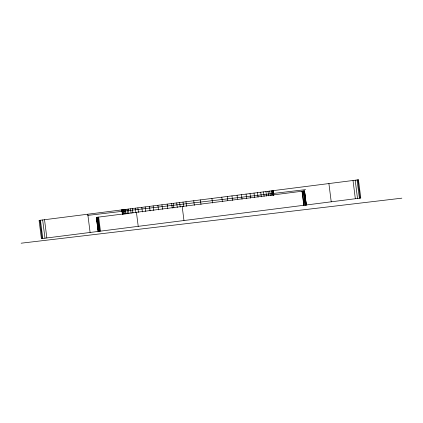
<?xml version="1.0" encoding="UTF-8"?>
<svg xmlns="http://www.w3.org/2000/svg" width="423" height="423" viewBox="0 0 423 423"><rect width="100%" height="100%" fill="white"/><g stroke="black" fill="none" stroke-linecap="round" stroke-linejoin="round"><path stroke-width="0.63" d="M96.391 217.385L98.173 231.434L96.37 217.385L304.534 190.921L306.315 204.97M87.698 215.407L305.565 189.636M21.15 243.199L401.85 198.17M357.821 179.881L360.137 198.128M357.07 179.976L359.386 198.223M355.198 180.214L357.514 198.461M353.015 180.494L355.336 198.741M328.898 183.561L331.22 201.803M306.3 204.975L304.454 190.932L306.22 204.981M305.966 205.018L304.179 190.969L304.391 192.888M303.883 191.006L305.67 205.055M303.545 191.048L305.332 205.097M303.154 191.096L304.935 205.144M302.191 191.217L303.978 205.266M301.996 191.244L303.783 205.292M273.306 190.625L273.887 195.188M273.168 190.646L273.75 195.209M273.078 190.657L273.665 195.215M272.962 190.673L273.544 195.23M272.724 190.699L273.306 195.262M272.026 190.789L272.608 195.352M271.217 190.895L271.793 195.452M269.726 191.085L270.308 195.643M267.992 191.302L268.573 195.865M265.93 191.566L266.511 196.129M263.534 191.873L264.111 196.431M260.732 192.227L261.314 196.79M257.47 192.639L258.051 197.203M254.033 193.078L254.614 197.641M250.035 193.586L250.612 198.149M246.07 194.088L246.651 198.651M241.454 194.675L242.035 199.238M237.076 195.236L237.573 199.143M231.973 195.881L232.555 200.444M227.278 196.478L227.775 200.391M221.811 197.176L222.392 201.734M211.923 198.429L212.505 202.992M200.412 199.894L200.988 204.457M193.739 200.745L194.316 205.303M185.967 201.734L186.543 206.292M183.032 202.104L183.614 206.667M182.181 206.477L183.968 220.526M179.622 202.538L180.198 207.101M176.714 202.908L177.295 207.471M173.33 203.341L173.906 207.899M171.659 203.553L172.24 208.111M167.175 204.124L167.757 208.682M161.951 204.785L162.532 209.348M157.901 205.303L158.482 209.861M153.179 205.901L153.761 210.464M149.493 206.371L150.075 210.929M145.2 206.916L145.776 211.479M141.811 207.344L142.392 211.907M137.866 207.846L138.448 212.409M136.433 212.293L138.221 226.342M135.328 208.169L135.91 212.732M132.378 208.544L132.954 213.107M130.506 208.782L131.088 213.345M128.328 209.062L128.909 213.62M127.022 209.226L127.603 213.789M125.499 209.422L126.08 213.98M124.658 209.528L125.24 214.091M123.68 209.649L124.256 214.212M122.982 209.739L123.564 214.302M122.813 214.398L122.173 209.845L122.718 214.408M121.988 209.866L122.638 214.419M121.914 209.877L122.48 214.44L121.887 209.877M98.665 217.094L100.452 231.143M98.041 217.173L99.823 231.222M97.554 217.237L99.342 231.286M96.989 217.311L98.776 231.36M96.698 217.348L98.485 231.397M96.819 219.278L97.063 221.192M97.227 222.472L97.47 224.386M97.713 226.3L97.956 228.219M98.12 229.493L98.363 231.413M87.783 214.218L90.104 232.46M44.531 219.717L46.847 237.959M42.66 219.955L44.975 238.197M40.476 220.23L42.797 238.477M39.831 220.314L42.152 238.556M358.466 179.801L39.08 220.409L41.401 238.651L360.782 198.049L358.466 179.801"/></g></svg>
